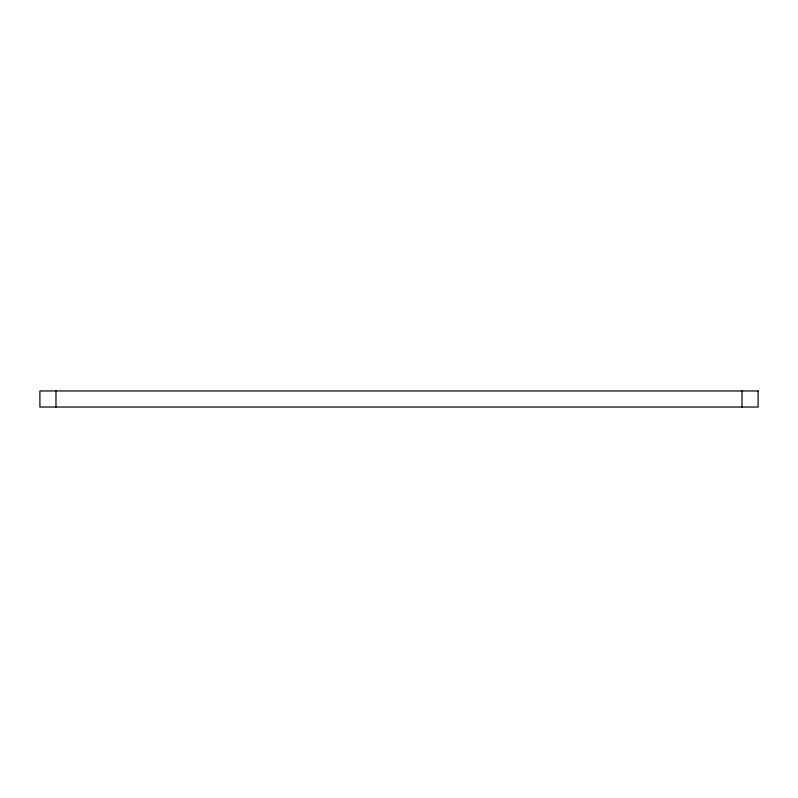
<?xml version="1.0" encoding="UTF-8"?>
<svg xmlns="http://www.w3.org/2000/svg" width="798" height="798" viewBox="0 0 798 798"><rect width="100%" height="100%" fill="white"/><g stroke="black" fill="none" stroke-linecap="round" stroke-linejoin="round"><path stroke-width="1.2" d="M742.02 390.96L742.02 407.04M55.98 390.96L55.98 407.04M758.1 390.96L39.9 390.96L39.9 407.04L758.1 407.04L758.1 390.96"/></g></svg>
